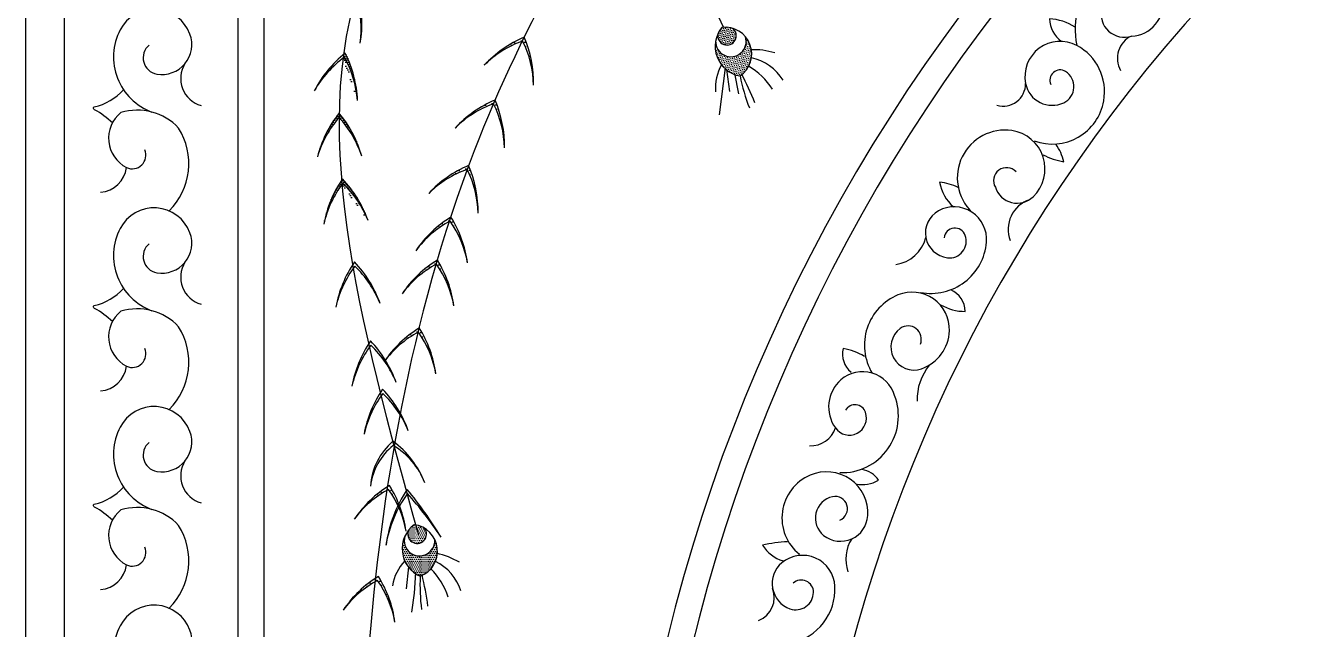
# Model space of a CAD drawing. Extents: x -66030 to 95157, y -13132 to 45879.
# Drawn here: x -40442 to -39445, y 40415 to 40883 of the extents above; entities that cross this region are included whole.
import ezdxf

# ---------------------------------------------------------------- set-up
doc = ezdxf.new("R2010")
doc.units = 0
doc.header["$LTSCALE"] = 100
doc.header["$MEASUREMENT"] = 0
for name, color, linetype in [('3', 11, 'CONTINUOUS'), ('4', 121, 'CONTINUOUS'), ('7', 105, 'CONTINUOUS')]:
    doc.layers.add(name, color=color, linetype=linetype)
pattern_1 = [(360, (-54802.0732, 35938.0947), (0.75, 1.5), [0, -1.5])]

msp = doc.modelspace()

# ---------------------------------------------------------------- hatches: boundary and pattern name
at = {"layer": '3'}
h = msp.add_hatch(dxfattribs=at)
h.set_pattern_fill('DOTS', color=256, scale=48, angle=-20.20222, style=0)
h.set_pattern_definition([(339.79778, (-55756.7667, 41230.4153), (2.44372316, 2.29743707), [0, -3])])
edge = h.paths.add_edge_path()
edge.add_arc((-40137.97, 40838.85), 90.19, -0.93361, 23.28607)
edge.add_spline(control_points=[(-40055.13, 40874.5), (-40055.43, 40873.72), (-40055.82, 40872.71), (-40056.19, 40871.69), (-40056.27, 40871.46)], knot_values=[224.43143, 224.43143, 224.43143, 224.43143, 227.749414, 228.726284, 228.726284, 228.726284, 228.726284], degree=3, periodic=0)
edge.add_arc((-40127.92, 40835.53), 80.15, 1.31903, 26.63576, ccw=False)
edge = h.paths.add_edge_path()
edge.add_spline(control_points=[(-40056.27, 40871.46), (-40056.19, 40871.69), (-40055.82, 40872.71), (-40055.43, 40873.72), (-40055.13, 40874.5)], knot_values=[224.43143, 224.43143, 224.43143, 224.43143, 225.4083, 228.726284, 228.726284, 228.726284, 228.726284], degree=3, periodic=0)
edge.add_arc((-40019.93, 40791.46), 90.19, 112.96673, 137.18642)
edge.add_arc((-40030.56, 40797.36), 78.44, 109.13645, 135.07148, ccw=False)
h = msp.add_hatch(dxfattribs=at)
h.set_pattern_fill('DOTS', color=256, scale=24, angle=13.98015, style=0)
h.set_pattern_definition([(13.980154, (-53027.7692, 32916.9177), (0.36540592, 1.63675854), [0, -1.5])])
h.paths.add_polyline_path([(-39906.5, 40871.6, 0.417376), (-39887.49, 40844.44, 0.442066), (-39883.32, 40874.84, -1.188503)])
h = msp.add_hatch(dxfattribs=at)
h.set_pattern_fill('DOTS', color=256, scale=24, angle=13.98015, style=0)
h.set_pattern_definition([(13.9801537, (-123368.1787, 38815.968), (0.365405918, 1.63675854), [0, -1.5])])
h.paths.add_polyline_path([(-39893.23, 40881.39, 0.102962), (-39901.65, 40882.14, 0.064157), (-39904.79, 40877.07, 1.79746)])
h = msp.add_hatch(dxfattribs=at)
h.set_pattern_fill('DOTS', color=256, scale=24, style=0)
h.set_pattern_definition(pattern_1)
edge = h.paths.add_edge_path()
edge.add_arc((-40135.11, 40757.42), 84.07, 139.19545, 163.21181, ccw=False)
edge.add_spline(control_points=[(-40198.74, 40812.31), (-40198.73, 40813.37), (-40198.71, 40814.44), (-40198.7, 40815.5)], knot_values=[710.352676, 710.352676, 710.352676, 710.352676, 714.52187, 714.52187, 714.52187, 714.52187], degree=3, periodic=0)
edge.add_arc((-40268.03, 40757.81), 90.19, 39.76033, 39.85361)
edge.add_arc((-40128.17, 40759.51), 90.19, 141.53916, 165.75884)
edge = h.paths.add_edge_path()
edge.add_arc((-40268.03, 40757.81), 90.19, 15.63393, 39.76033)
edge.add_spline(control_points=[(-40198.7, 40815.5), (-40198.71, 40814.44), (-40198.73, 40813.37), (-40198.74, 40812.31)], knot_values=[710.352676, 710.352676, 710.352676, 710.352676, 714.52187, 714.52187, 714.52187, 714.52187], degree=3, periodic=0)
edge.add_arc((-40260.82, 40755.99), 83.82, 18.16277, 42.21447, ccw=False)
edge = h.paths.add_edge_path()
edge.add_arc((-40128.62, 40710.9), 84.07, 143.91812, 167.17596, ccw=False)
edge.add_spline(control_points=[(-40196.56, 40760.4), (-40196.66, 40761.46), (-40196.75, 40762.52), (-40196.83, 40763.58)], knot_values=[776.898346, 776.898346, 776.898346, 776.898346, 780.878255, 780.878255, 780.878255, 780.878255], degree=3, periodic=0)
edge.add_arc((-40121.85, 40713.46), 90.19, 146.24604, 169.72298)
edge = h.paths.add_edge_path()
edge.add_arc((-40121.85, 40713.46), 90.19, 145.5033, 146.24604)
edge.add_spline(control_points=[(-40196.83, 40763.58), (-40196.75, 40762.52), (-40196.66, 40761.46), (-40196.56, 40760.4)], knot_values=[776.898346, 776.898346, 776.898346, 776.898346, 780.878255, 780.878255, 780.878255, 780.878255], degree=3, periodic=0)
edge.add_arc((-40128.62, 40710.9), 84.07, 143.18015, 143.91812, ccw=False)
edge.add_arc((-40253.94, 40700.78), 83.82, 22.12691, 46.19815, ccw=False)
edge.add_arc((-40261.26, 40702.1), 90.19, 19.59807, 43.81776)
edge = h.paths.add_edge_path()
edge.add_arc((-40274.54, 40821.62), 90.19, 2.47497, 26.69465)
edge.add_arc((-40137.96, 40791.43), 90.19, 128.3802, 129.54838)
edge.add_spline(control_points=[(-40195.39, 40860.98), (-40195.52, 40860.03), (-40195.64, 40859.08), (-40195.76, 40858.13)], knot_values=[649.396242, 649.396242, 649.396242, 649.396242, 653.302156, 653.302156, 653.302156, 653.302156], degree=3, periodic=0)
edge.add_arc((-40145.19, 40790.97), 84.07, 126.05705, 126.97851, ccw=False)
edge.add_arc((-40267.93, 40818.2), 83.82, 5.00381, 29.07505, ccw=False)
h = msp.add_hatch(dxfattribs=at)
h.set_pattern_fill('DOTS', color=256, scale=48, angle=-20.20222, style=0)
h.set_pattern_definition([(339.79778, (-55779.3284, 41181.6857), (2.44372316, 2.29743707), [0, -3])])
edge = h.paths.add_edge_path()
edge.add_arc((-40160.53, 40790.12), 90.19, -0.93361, 23.28607)
edge.add_spline(control_points=[(-40077.69, 40825.77), (-40077.99, 40824.99), (-40078.38, 40823.98), (-40078.75, 40822.96), (-40078.84, 40822.73)], knot_values=[224.43143, 224.43143, 224.43143, 224.43143, 227.749414, 228.726284, 228.726284, 228.726284, 228.726284], degree=3, periodic=0)
edge.add_arc((-40150.48, 40786.8), 80.15, 1.31903, 26.63576, ccw=False)
edge = h.paths.add_edge_path()
edge.add_spline(control_points=[(-40078.84, 40822.73), (-40078.75, 40822.96), (-40078.38, 40823.98), (-40077.99, 40824.99), (-40077.69, 40825.77)], knot_values=[224.43143, 224.43143, 224.43143, 224.43143, 225.4083, 228.726284, 228.726284, 228.726284, 228.726284], degree=3, periodic=0)
edge.add_arc((-40042.49, 40742.73), 90.19, 112.96673, 137.18642)
edge.add_arc((-40053.12, 40748.63), 78.44, 109.13645, 135.07148, ccw=False)
h = msp.add_hatch(dxfattribs=at)
h.set_pattern_fill('DOTS', color=256, scale=48, angle=-20.20222, style=0)
h.set_pattern_definition([(339.79778, (-55799.8393, 41130.9232), (2.44372316, 2.29743707), [0, -3])])
edge = h.paths.add_edge_path()
edge.add_arc((-40181.04, 40739.35), 90.19, -0.93361, 23.28607)
edge.add_spline(control_points=[(-40098.2, 40775.01), (-40098.5, 40774.23), (-40098.89, 40773.22), (-40099.26, 40772.2), (-40099.35, 40771.97)], knot_values=[224.43143, 224.43143, 224.43143, 224.43143, 227.749414, 228.726284, 228.726284, 228.726284, 228.726284], degree=3, periodic=0)
edge.add_arc((-40170.99, 40736.04), 80.15, 1.31903, 26.63576, ccw=False)
edge = h.paths.add_edge_path()
edge.add_spline(control_points=[(-40099.35, 40771.97), (-40099.26, 40772.2), (-40098.89, 40773.22), (-40098.5, 40774.23), (-40098.2, 40775.01)], knot_values=[224.43143, 224.43143, 224.43143, 224.43143, 225.4083, 228.726284, 228.726284, 228.726284, 228.726284], degree=3, periodic=0)
edge.add_arc((-40063.01, 40691.97), 90.19, 112.96673, 137.18642)
edge.add_arc((-40073.63, 40697.87), 78.44, 109.13645, 135.07148, ccw=False)
h = msp.add_hatch(dxfattribs=at)
h.set_pattern_fill('DOTS', color=256, scale=48, angle=-11.52443, style=0)
h.set_pattern_definition([(348.475567, (-55687.5323, 38717.8064), (2.06911675, 2.6398401), [0, -3])])
edge = h.paths.add_edge_path()
edge.add_arc((-40188.45, 40687.25), 90.19, 7.74418, 31.96386)
edge.add_spline(control_points=[(-40111.94, 40734.99), (-40112.12, 40734.18), (-40112.35, 40733.12), (-40112.57, 40732.06), (-40112.61, 40731.82)], knot_values=[224.43143, 224.43143, 224.43143, 224.43143, 227.749414, 228.726284, 228.726284, 228.726284, 228.726284], degree=3, periodic=0)
edge.add_arc((-40178.02, 40685.49), 80.15, 9.99682, 35.31355, ccw=False)
edge = h.paths.add_edge_path()
edge.add_spline(control_points=[(-40112.61, 40731.82), (-40112.57, 40732.06), (-40112.35, 40733.12), (-40112.12, 40734.18), (-40111.94, 40734.99)], knot_values=[224.43143, 224.43143, 224.43143, 224.43143, 225.4083, 228.726284, 228.726284, 228.726284, 228.726284], degree=3, periodic=0)
edge.add_arc((-40064.62, 40658.21), 90.19, 121.64452, 145.8642)
edge.add_arc((-40076.01, 40662.44), 78.44, 117.81424, 143.74927, ccw=False)
h = msp.add_hatch(dxfattribs=at)
h.set_pattern_fill('DOTS', color=256, scale=48, angle=-11.52443, style=0)
h.set_pattern_definition([(348.475567, (-55698.0735, 38684.4616), (2.06911675, 2.6398401), [0, -3])])
edge = h.paths.add_edge_path()
edge.add_arc((-40199, 40653.9), 90.19, 7.74418, 31.96386)
edge.add_spline(control_points=[(-40122.48, 40701.65), (-40122.66, 40700.83), (-40122.89, 40699.77), (-40123.11, 40698.71), (-40123.16, 40698.47)], knot_values=[224.43143, 224.43143, 224.43143, 224.43143, 227.749414, 228.726284, 228.726284, 228.726284, 228.726284], degree=3, periodic=0)
edge.add_arc((-40188.56, 40652.14), 80.15, 9.99682, 35.31355, ccw=False)
edge = h.paths.add_edge_path()
edge.add_spline(control_points=[(-40123.16, 40698.47), (-40123.11, 40698.71), (-40122.89, 40699.77), (-40122.66, 40700.83), (-40122.48, 40701.65)], knot_values=[224.43143, 224.43143, 224.43143, 224.43143, 225.4083, 228.726284, 228.726284, 228.726284, 228.726284], degree=3, periodic=0)
edge.add_arc((-40075.16, 40624.86), 90.19, 121.64452, 145.8642)
edge.add_arc((-40086.56, 40629.09), 78.44, 117.81424, 143.74927, ccw=False)
h = msp.add_hatch(dxfattribs=at)
h.set_pattern_fill('DOTS', color=256, scale=48, angle=-11.52443, style=0)
h.set_pattern_definition([(348.475567, (-55712.068, 38631.7262), (2.06911675, 2.6398401), [0, -3])])
edge = h.paths.add_edge_path()
edge.add_arc((-40212.99, 40601.17), 90.19, 7.74418, 31.96386)
edge.add_spline(control_points=[(-40136.47, 40648.91), (-40136.66, 40648.1), (-40136.88, 40647.04), (-40137.1, 40645.98), (-40137.15, 40645.74)], knot_values=[224.43143, 224.43143, 224.43143, 224.43143, 227.749414, 228.726284, 228.726284, 228.726284, 228.726284], degree=3, periodic=0)
edge.add_arc((-40202.55, 40599.41), 80.15, 9.99682, 35.31355, ccw=False)
edge = h.paths.add_edge_path()
edge.add_spline(control_points=[(-40137.15, 40645.74), (-40137.1, 40645.98), (-40136.88, 40647.04), (-40136.66, 40648.1), (-40136.47, 40648.91)], knot_values=[224.43143, 224.43143, 224.43143, 224.43143, 225.4083, 228.726284, 228.726284, 228.726284, 228.726284], degree=3, periodic=0)
edge.add_arc((-40089.15, 40572.13), 90.19, 121.64452, 145.8642)
edge.add_arc((-40100.55, 40576.36), 78.44, 117.81424, 143.74927, ccw=False)
h = msp.add_hatch(dxfattribs=at)
h.set_pattern_fill('DOTS', color=256, scale=48, angle=-11.52443, style=0)
h.set_pattern_definition([(348.475567, (-55735.217, 38509.6096), (2.06911675, 2.6398401), [0, -3])])
edge = h.paths.add_edge_path()
edge.add_arc((-40236.14, 40479.05), 90.19, 7.74418, 31.96386)
edge.add_spline(control_points=[(-40159.62, 40526.8), (-40159.8, 40525.98), (-40160.03, 40524.92), (-40160.25, 40523.86), (-40160.3, 40523.62)], knot_values=[224.43143, 224.43143, 224.43143, 224.43143, 227.749414, 228.726284, 228.726284, 228.726284, 228.726284], degree=3, periodic=0)
edge.add_arc((-40225.7, 40477.29), 80.15, 9.99682, 35.31355, ccw=False)
edge = h.paths.add_edge_path()
edge.add_spline(control_points=[(-40160.3, 40523.62), (-40160.25, 40523.86), (-40160.03, 40524.92), (-40159.8, 40525.98), (-40159.62, 40526.8)], knot_values=[224.43143, 224.43143, 224.43143, 224.43143, 225.4083, 228.726284, 228.726284, 228.726284, 228.726284], degree=3, periodic=0)
edge.add_arc((-40112.3, 40450.01), 90.19, 121.64452, 145.8642)
edge.add_arc((-40123.7, 40454.24), 78.44, 117.81424, 143.74927, ccw=False)
h = msp.add_hatch(dxfattribs=at)
h.set_pattern_fill('DOTS', color=256, scale=24, style=0)
h.set_pattern_definition([(0, (-123368.1787, 38815.968), (0.75, 1.5), [0, -1.5])])
h.paths.add_polyline_path([(-40132.49, 40493.54, 0.102962), (-40140.48, 40496.3, 0.064157), (-40144.75, 40492.14, 1.79746)])
h = msp.add_hatch(dxfattribs=at)
h.set_pattern_fill('DOTS', color=256, scale=24, style=0)
h.set_pattern_definition(pattern_1)
h.paths.add_polyline_path([(-40147.73, 40487.25, 0.417376), (-40135.84, 40456.3, 0.442066), (-40124.45, 40484.79, -1.188503)])
h = msp.add_hatch(dxfattribs=at)
h.set_pattern_fill('DOTS', color=256, scale=48, angle=-11.52443, style=0)
h.set_pattern_definition([(348.475567, (-55743.8275, 38439.0267), (2.06911675, 2.6398401), [0, -3])])
edge = h.paths.add_edge_path()
edge.add_arc((-40244.75, 40408.47), 90.19, 7.74418, 31.96386)
edge.add_spline(control_points=[(-40168.23, 40456.21), (-40168.42, 40455.4), (-40168.64, 40454.34), (-40168.86, 40453.28), (-40168.91, 40453.04)], knot_values=[224.43143, 224.43143, 224.43143, 224.43143, 227.749414, 228.726284, 228.726284, 228.726284, 228.726284], degree=3, periodic=0)
edge.add_arc((-40234.31, 40406.71), 80.15, 9.99682, 35.31355, ccw=False)
edge = h.paths.add_edge_path()
edge.add_spline(control_points=[(-40168.91, 40453.04), (-40168.86, 40453.28), (-40168.64, 40454.34), (-40168.42, 40455.4), (-40168.23, 40456.21)], knot_values=[224.43143, 224.43143, 224.43143, 224.43143, 225.4083, 228.726284, 228.726284, 228.726284, 228.726284], degree=3, periodic=0)
edge.add_arc((-40120.91, 40379.43), 90.19, 121.64452, 145.8642)
edge.add_arc((-40132.31, 40383.66), 78.44, 117.81424, 143.74927, ccw=False)

# ---------------------------------------------------------------- linework, layer by layer
at = {"layer": '3', "linetype": 'ByBlock'}
for p, q in [((-40412.02, 39315.29), (-40412.02, 41715.29)), ((-40277.02, 39815.29), (-40277.02, 41715.29))]:
    msp.add_line(p, q, dxfattribs=at)
at = {"layer": '3'}
for p, q in [((-39899.06, 40850.63), (-39903.8, 40814.39)), ((-39897.97, 40849.35), (-39895.74, 40832.36)), ((-39891.79, 40846.25), (-39888.7, 40830.6)), ((-40144.82, 40463.59), (-40146.77, 40446.57)), ((-40139.57, 40459.09), (-40140.36, 40443.16)), ((-40140.36, 40443.16), (-40142.63, 40428.55))]:
    msp.add_line(p, q, dxfattribs=at)
at = {"layer": '3', "linetype": 'ByBlock'}
for points in [[(-39588.16, 40891.76, 0.958155), (-39594.52, 40909.9, 1.011981), (-39583.62, 40875.43, 0.450726), (-39559.46, 40904.52, 0.609944), (-39609.96, 40923.5, 0.25043), (-39626.11, 40868.1)], [(-40346.22, 40868.34, 0.640234), (-40340.28, 40845.91, 0.57945), (-40314.52, 40876.92, 0.650063), (-40368.68, 40880.21, 0.450658), (-40344.06, 40816.37)], [(-39627.4, 40882.22, 0.136134), (-39647.42, 40888.75, 0.2206), (-39638.19, 40871.32)], [(-39659.12, 40794.08, 0.466381), (-39605.22, 40825.04, 0.324863), (-39626.11, 40868.1, 0.634826), (-39665.85, 40838.49, 0.487333), (-39636.21, 40823.69, 0.593657), (-39634.86, 40847.91, 0.742426), (-39646.32, 40837.82)], [(-40318.41, 40853.95, 0.499383), (-40305.93, 40821.5)], [(-40374.74, 40807.97, 0.063562), (-40388.5, 40818.2, -0.662483), (-40388.84, 40820.37, 0.150211), (-40366.06, 40833.71)], [(-40330.73, 40739.75, 0.352919), (-40323.33, 40803.99, 0.28373), (-40368.21, 40816.02, 0.538728), (-40363.83, 40773.38, 0.684593), (-40349.53, 40787.19)], [(-39673.25, 40770.05, 0.896279), (-39689.35, 40758.06, 0.554327), (-39659.99, 40750.73, 0.623138), (-39676.5, 40802.04, 0.727874), (-39707.62, 40738.81)], [(-39652.38, 40783.32, 0.078903), (-39636.21, 40777.94, 0.091212), (-39642.27, 40791.39)], [(-39718.1, 40757.82, 0.084701), (-39732.64, 40762.01, 0.171936), (-39721.96, 40742.89)], [(-40346.22, 40714.22, 0.640234), (-40340.28, 40691.79, 0.57945), (-40314.52, 40722.8, 0.650063), (-40368.68, 40726.1, 0.450658), (-40344.06, 40662.25)], [(-39747.43, 40676.49, 0.444571), (-39696.21, 40715.51, 0.597566), (-39733.54, 40739.79, 0.72807), (-39726.6, 40703.37, 0.558837), (-39712.71, 40720.72, 0.785491), (-39729.2, 40718.98)], [(-40318.41, 40699.83, 0.499383), (-40305.93, 40667.38)], [(-40374.74, 40653.86, 0.063562), (-40388.5, 40664.08, -0.662483), (-40388.84, 40666.25, 0.150211), (-40366.06, 40679.59)], [(-39747.56, 40636.39, 0.756643), (-39763.19, 40648.53, 0.861179), (-39746.69, 40617.31, 0.308792), (-39724.99, 40646.79, 0.545734), (-39764.92, 40674.54, 0.457557), (-39785.04, 40613.97)], [(-39731.81, 40666.96, 0.133445), (-39712.71, 40661.75, 0.285405), (-39723.91, 40678.62)], [(-40330.73, 40585.63, 0.352919), (-40323.33, 40649.87, 0.28373), (-40368.21, 40661.9, 0.538728), (-40363.83, 40619.26, 0.684593), (-40349.53, 40633.07)], [(-39790.96, 40626.85, 0.098931), (-39807.46, 40632.92, 0.28897), (-39801.38, 40614.71)], [(-39810.06, 40536.67, 0.536627), (-39767.53, 40596.5, 0.54693), (-39809.2, 40608.64, 0.386377), (-39813.54, 40571.36, 0.865763), (-39790.1, 40583.49, 0.631166), (-39805.72, 40585.23)], [(-40346.22, 40560.1, 0.640234), (-40340.28, 40537.67, 0.57945), (-40314.52, 40568.68, 0.650063), (-40368.68, 40571.98, 0.450658), (-40344.06, 40508.13)], [(-40318.41, 40545.71, 0.499383), (-40305.93, 40513.26)], [(-39810.06, 40499.86, 0.915689), (-39815.65, 40518, 0.63476), (-39822.63, 40487.99, 0.60621), (-39788.4, 40503.35, 0.557924), (-39833.11, 40534.75, 0.565655), (-39841.5, 40473.34)], [(-39797.54, 40527.95, 0.183822), (-39780.04, 40530.8, 0.220915), (-39792.9, 40539.01)], [(-40374.74, 40499.74, 0.063562), (-40388.5, 40509.96, -0.662483), (-40388.84, 40512.14, 0.150211), (-40366.06, 40525.48)], [(-40330.73, 40431.51, 0.352919), (-40323.33, 40495.75, 0.28373), (-40368.21, 40507.78, 0.538728), (-40363.83, 40465.14, 0.684593), (-40349.53, 40478.96)], [(-39850.58, 40483.11, 0.043348), (-39870.15, 40480.32, 0.172816), (-39854.17, 40468.24)], [(-39847.99, 40404.23, 0.366985), (-39813.86, 40448.51, 0.618601), (-39855.1, 40466.73, 0.582546), (-39848.76, 40431.08, 0.512334), (-39830.52, 40443.76, 0.658744), (-39846.38, 40450.89)], [(-40346.22, 40405.99, 0.640234), (-40340.28, 40383.55, 0.57945), (-40314.52, 40414.56, 0.650063), (-40368.68, 40417.86, 0.450658), (-40344.06, 40354.01)]]:
    msp.add_lwpolyline(points, format="xyb", dxfattribs=at)
for centre, radius, start, end in [((-38642.02, 40090.96), 1320, 347.94519, 192.05481), ((-39575.47, 40858.12), 19.13, 115.21929, 209.27832), ((-39683.25, 40838.38), 17.4, 253.87365, 0.35519), ((-40385.75, 40776.23), 22.11, 274.87784, 352.58475), ((-39655.14, 40725.47), 24.26, 108.68218, 201.00002), ((-39770.71, 40726.15), 28.29, 278.50188, 345.47342), ((-40385.75, 40622.12), 22.11, 274.87784, 352.58475), ((-39706.93, 40592.97), 43.24, 140.85943, 181.06905), ((-39832.67, 40577.59), 20.12, 267.62308, 341.96285), ((-39776.13, 40469.61), 29.28, 147.62084, 199.48651), ((-40385.75, 40468), 22.11, 274.87784, 352.58475), ((-39880.37, 40439.91), 19.42, 291.71655, 21.61793)]:
    msp.add_arc(centre, radius, start, end, dxfattribs=at)
at = {"layer": '3'}
for centre, radius, start, end in [((-40265.47, 40881.1), 83.82, 352.36436, 16.43559), ((-40271.17, 40885.88), 90.19, 349.83552, 14.0552), ((-40019.93, 40791.46), 90.19, 112.96673, 137.18642), ((-40137.97, 40838.85), 90.19, 359.06639, 23.28607), ((-39894.63, 40871.21), 11.88, 178.10446, 17.79613), ((-40030.56, 40797.36), 78.44, 109.13645, 135.07148), ((-40127.92, 40835.53), 80.15, 1.31903, 26.63576), ((-39877.46, 40807.03), 57.8, 73.00627, 91.92301), ((-40137.96, 40791.43), 90.19, 128.3802, 152.59988), ((-40145.19, 40790.97), 84.07, 126.05705, 150.05286), ((-40267.93, 40818.2), 83.82, 5.00381, 29.07505), ((-40274.54, 40821.62), 90.19, 2.47497, 26.69465), ((-39869.85, 40834.95), 36.85, 150.53511, 184.39231), ((-39887.1, 40820.46), 38.96, 31.97343, 77.56803), ((-39729.45, 40876.95), 161.35, 191.62539, 200.82678), ((-40166.7, 40704.37), 314.14, 22.28067, 26.8129), ((-39908.65, 40805.06), 54.6, 32.10594, 59.41781), ((-40042.49, 40742.73), 90.19, 112.96673, 137.18642), ((-40160.53, 40790.12), 90.19, 359.06639, 23.28607), ((-40128.17, 40759.51), 90.19, 141.53916, 165.75884), ((-40268.03, 40757.81), 90.19, 15.63393, 39.85361), ((-40053.12, 40748.63), 78.44, 109.13645, 135.07148), ((-40150.48, 40786.8), 80.15, 1.31903, 26.63576), ((-40135.11, 40757.42), 84.07, 139.216, 163.21181), ((-40260.82, 40755.99), 83.82, 18.16277, 42.234), ((-40063.01, 40691.97), 90.19, 112.96673, 137.18642), ((-40181.04, 40739.35), 90.19, 359.06639, 23.28607), ((-40121.85, 40713.46), 90.19, 145.5033, 169.72298), ((-40261.26, 40702.1), 90.19, 19.59807, 43.81776), ((-40073.63, 40697.87), 78.44, 109.13645, 135.07148), ((-40170.99, 40736.04), 80.15, 1.31903, 26.63576), ((-40128.62, 40710.9), 84.07, 143.18015, 167.17596), ((-40253.94, 40700.78), 83.82, 22.12691, 46.19815), ((-40064.62, 40658.21), 90.19, 121.64452, 145.8642), ((-40188.45, 40687.25), 90.19, 7.74418, 31.96386), ((-40076.01, 40662.44), 78.44, 117.81424, 143.74927), ((-40178.02, 40685.49), 80.15, 9.99682, 35.31355), ((-40112.48, 40649.05), 90.19, 145.5033, 169.72298), ((-40119.26, 40646.48), 84.07, 143.18015, 167.17596), ((-40251.9, 40637.68), 90.19, 19.59807, 43.81776), ((-40244.58, 40636.36), 83.82, 22.12691, 46.19815), ((-40075.16, 40624.86), 90.19, 121.64452, 145.8642), ((-40086.56, 40629.09), 78.44, 117.81424, 143.74927), ((-40188.56, 40652.14), 80.15, 9.99682, 35.31355), ((-40199, 40653.9), 90.19, 7.74418, 31.96386), ((-40089.15, 40572.13), 90.19, 121.64452, 145.8642), ((-40100.55, 40576.36), 78.44, 117.81424, 143.74927), ((-40202.55, 40599.41), 80.15, 9.99682, 35.31355), ((-40212.99, 40601.17), 90.19, 7.74418, 31.96386), ((-40100, 40587.75), 90.19, 145.5033, 169.72298), ((-40106.78, 40585.18), 84.07, 143.18015, 167.17596), ((-40239.41, 40576.38), 90.19, 19.59807, 43.81776), ((-40232.1, 40575.06), 83.82, 22.12691, 46.19815), ((-40090.64, 40550.35), 90.19, 145.5033, 169.72298), ((-40097.42, 40547.78), 84.07, 143.18015, 167.17596), ((-40230.05, 40538.98), 90.19, 19.59807, 43.81776), ((-40222.74, 40537.66), 83.82, 22.12691, 46.19815), ((-40124.16, 40522.92), 50.33, 130.68873, 176.25985), ((-40126.7, 40520.29), 48.06, 128.66012, 172.93283), ((-40200.53, 40502.07), 73.35, 21.36036, 53.57403), ((-40186.86, 40507.53), 58.63, 21.25162, 59.06093), ((-40112.3, 40450.01), 90.19, 121.64452, 145.8642), ((-40236.14, 40479.05), 90.19, 7.74418, 31.96386), ((-40123.7, 40454.24), 78.44, 117.81424, 143.74927), ((-40059.75, 40466.2), 103.57, 146.28752, 172.14665), ((-40071.7, 40466.07), 91.76, 143.68498, 171.04573), ((-40225.7, 40477.29), 80.15, 9.99682, 35.31355), ((-40391.65, 40321.28), 318.37, 31.29514, 39.47521), ((-40356.52, 40330.83), 283.57, 33.33407, 41.95616), ((-40136.3, 40484), 11.88, 164.1243, 3.81597), ((-40121.02, 40442.82), 36.85, 136.55496, 170.41216), ((-40141.26, 40432.93), 38.96, 17.99327, 63.58788), ((-40135.15, 40417.57), 57.8, 59.02611, 77.94285), ((-40120.91, 40379.43), 90.19, 121.64452, 145.8642), ((-40244.75, 40408.47), 90.19, 7.74418, 31.96386), ((-39974.62, 40449.67), 161.35, 177.64524, 186.84663), ((-40440.62, 40387.82), 314.14, 8.30052, 12.83275), ((-40165.89, 40423.19), 54.6, 18.12579, 45.43766), ((-40132.31, 40383.66), 78.44, 117.81424, 143.74927), ((-40234.31, 40406.71), 80.15, 9.99682, 35.31355)]:
    msp.add_arc(centre, radius, start, end, dxfattribs=at)
at = {"layer": '4'}
msp.add_line((-40442.02, 39315.29), (-40442.02, 41715.29), dxfattribs=at)
msp.add_arc((-38642.02, 40090.96), 1200, 346.71871, 193.28129, dxfattribs=at)
at = {"layer": '7'}
msp.add_line((-40257.02, 39815.29), (-40257.02, 41715.29), dxfattribs=at)
for centre, radius, start, end in [((-38642.02, 40090.96), 1340, 348.12776, 191.87224), ((-39883.56, 40867.43), 23.32, 140.88362, 260.30034), ((-39897.67, 40875.65), 7.26, 168.66724, 52.31138), ((-39899.24, 40861.54), 20.74, 304.49931, 96.68465), ((-40126.47, 40477.65), 23.32, 126.90346, 246.32019), ((-40143.11, 40475.72), 20.74, 290.51916, 82.7045), ((-40138.18, 40489.04), 7.26, 154.68709, 38.33123)]:
    msp.add_arc(centre, radius, start, end, dxfattribs=at)
msp.add_spline([(-39843.63, 41214.39), (-40175.64, 40935.09), (-40137.19, 40488.56)], degree=3, dxfattribs=at)
for points, knots in [([(-39930.98, 41088.59), (-39938.68, 41067.16), (-39953.72, 40999.26), (-39922.07, 40929.54), (-39900.47, 40881.95)], [141.574007, 141.574007, 141.574007, 141.574007, 227.749414, 413.152296, 413.152296, 413.152296, 413.152296]), ([(-39939.36, 41073.54), (-40001.6, 40978.18), (-40199.33, 40637.59), (-40182.82, 40228.51), (-40179.78, 40144.09)], [214.686445, 214.686445, 214.686445, 214.686445, 619.927513, 1692.544429, 1692.544429, 1692.544429, 1692.544429])]:
    msp.add_open_spline(points, degree=3, knots=knots, dxfattribs=at)

doc.saveas('drawing.dxf')
